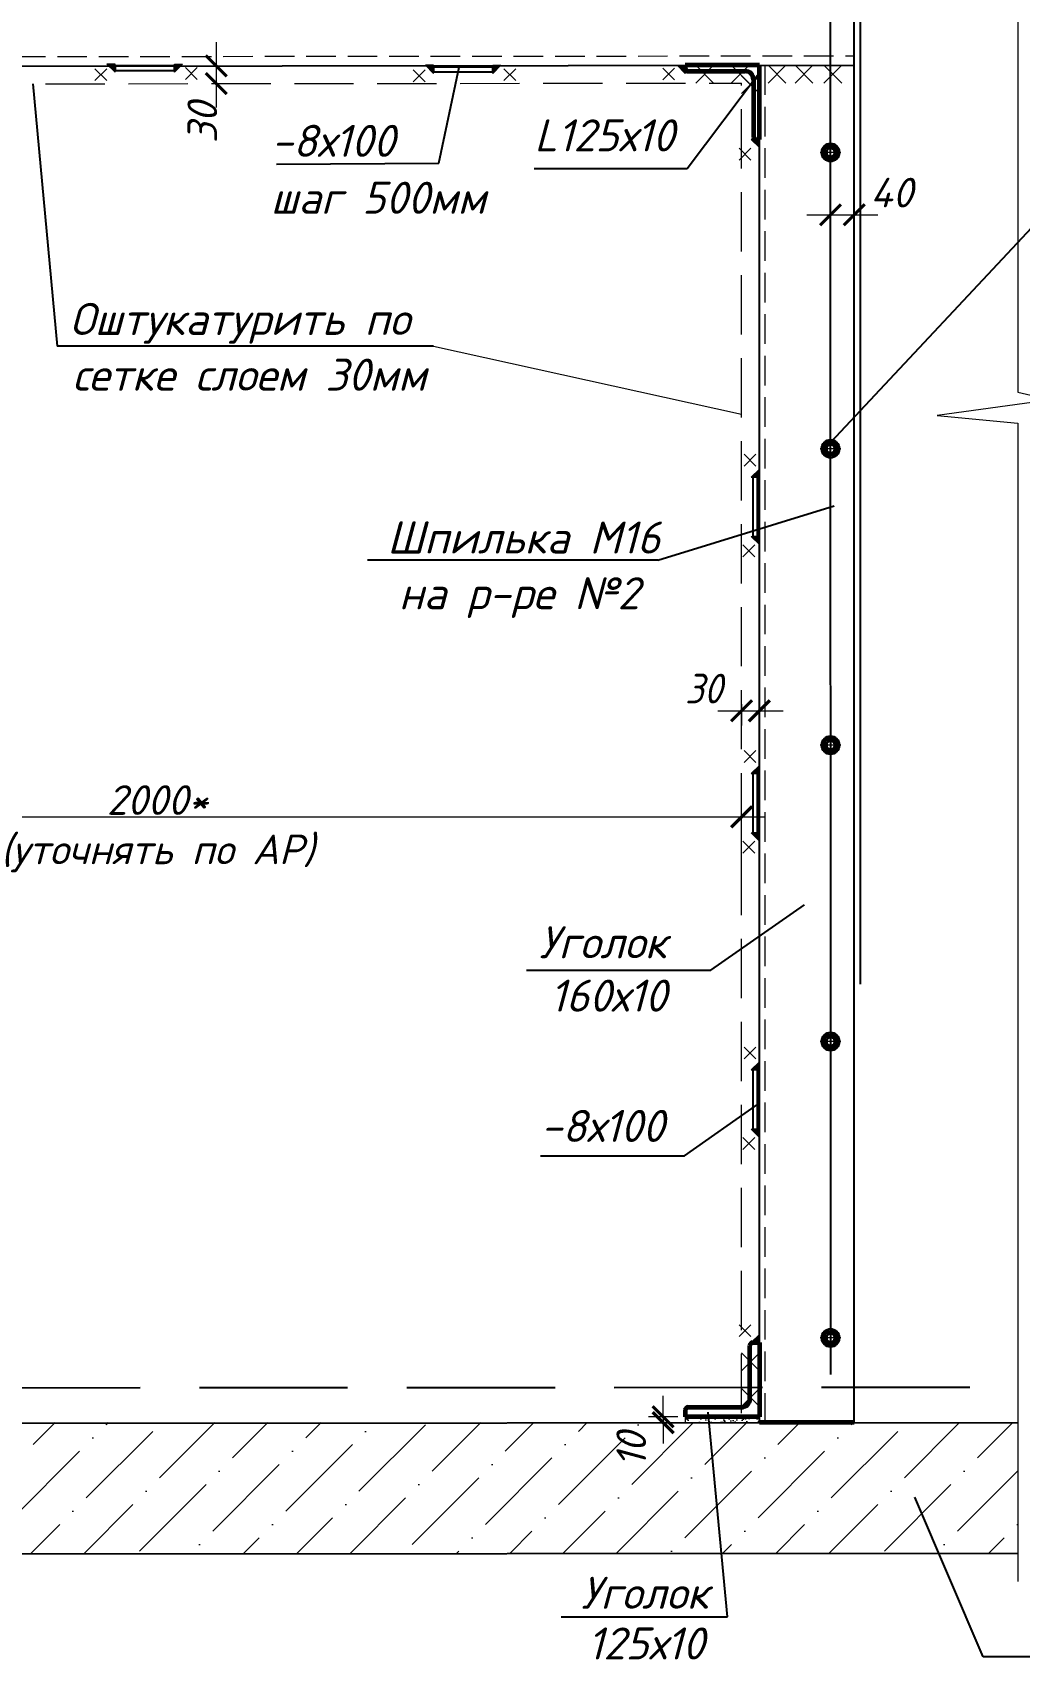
# Model space of a CAD drawing. Header units: millimetres. Extents: x 749182 to 2267578, y 70462 to 311449.
# Drawn here: x 2155244 to 2156910, y 130227 to 132972 of the extents above; entities that cross this region are included whole.
import ezdxf

# ---------------------------------------------------------------- set-up
doc = ezdxf.new("R2010")
doc.units = ezdxf.units.MM
for name, pattern in [('GOST2.303 4', [7, 5, -2, 0]), ('ГОСТ 2.303 4', [7, 5, -2, 0]), ('осеваяX2', [4, 2.5, -0.5, 0.5, -0.5])]:
    doc.linetypes.add(name, pattern=pattern)
doc.layers.get('Defpoints').update_dxf_attribs({"color": 255})
for name, color, linetype, lineweight in [('1Стены', 252, 'Continuous', 25), ('монолит', 176, 'Continuous', 50), ('Оси', 165, 'осеваяX2', 13), ('Размер', 7, 'Continuous', 13), ('сварка', 156, 'Continuous', 9), ('штрих', 8, 'Continuous', 5), ('штриховка кирпич', 42, 'Continuous', 5)]:
    doc.layers.add(name, color=color, linetype=linetype, lineweight=lineweight)
doc.layers.add('CS_UNPLOTTED', color=254, linetype='Continuous', plot=False)
doc.layers.add('металл', color=124, linetype='Continuous')
doc.layers.add('Текст', color=7, linetype='Continuous')
doc.styles.add('GOST 2.304_new', font='isocpeur.ttf', dxfattribs={"width": 0.9, "oblique": 15})
doc.styles.add('М2', font='isocpeui.ttf')
doc.dimstyles.new('SPDS', dxfattribs={"dimscale": 25, "dimtxt": 2.5, "dimasz": 1.77, "dimexe": 1.25, "dimexo": 0.625, "dimtad": 1, "dimdec": 0, "dimrnd": 0.001, "dimtxsty": 'GOST 2.304_new', "dimblk": 'ARCHTICK', "dimcen": 2.5, "dimdle": 2, "dimclrt": 256, "dimazin": 2, "dimtfac": 0.75, "dimtdec": 0, "dimtmove": 1, "dimatfit": 3, "dimfxl": 0, "dimtolj": 1, "dimlwd": 9, "dimlwe": 9, "dimarcsym": 0})
doc.dimstyles.new('SPDS 1_20', dxfattribs={"dimscale": 20, "dimtxt": 2.5, "dimasz": 1.77, "dimexe": 1.25, "dimexo": 0.625, "dimtad": 1, "dimdec": 0, "dimrnd": 0.001, "dimtxsty": 'М2', "dimblk": 'ARCHTICK', "dimcen": 2.5, "dimdle": 2, "dimclrt": 256, "dimadec": 0, "dimazin": 2, "dimtfac": 0.75, "dimtdec": 0, "dimtmove": 1, "dimatfit": 3, "dimfxl": 0, "dimtolj": 1, "dimlwd": 9, "dimlwe": 9, "dimarcsym": 0})

# ---------------------------------------------------------------- blocks, each defined once
blk = doc.blocks.new('_ArchTick')
at = {"color": 0, "linetype": 'ByBlock', "const_width": 0.15}
blk.add_lwpolyline([(-0.5, -0.5), (0.5, 0.5)], dxfattribs=at)
blk = doc.blocks.new('*D1116')
at = {"color": 0, "lineweight": 9, "ltscale": 20, "transparency": 16777216}
for p, q in [((2156440.6, 131838.3), (2156440.6, 131802.3)), ((2156470.6, 131838.3), (2156470.6, 131802.3)), ((2156400.6, 131827.3), (2156510.6, 131827.3))]:
    blk.add_line(p, q, dxfattribs=at)
at = {"layer": 'Defpoints', "color": 0, "lineweight": 20, "ltscale": 20, "transparency": 16777216}
for p in [(2156440.6, 131850.8), (2156470.6, 131850.8), (2156470.6, 131827.3)]:
    blk.add_point(p, dxfattribs=at)
at = {"color": 0, "lineweight": 9, "ltscale": 20, "transparency": 16777216, "xscale": 35.4, "yscale": 35.4, "zscale": 35.4, "rotation": 180}
blk.add_blockref('_ArchTick', (2156440.6, 131827.3), dxfattribs=at)
at = {"color": 0, "lineweight": 9, "ltscale": 20, "transparency": 16777216, "xscale": 35.4, "yscale": 35.4, "zscale": 35.4}
blk.add_blockref('_ArchTick', (2156470.6, 131827.3), dxfattribs=at)
at = {"ltscale": 20, "transparency": 16777216, "insert": (2156376.3, 131864.8), "char_height": 50, "attachment_point": 5, "style": 'GOST 2.304_new'}
blk.add_mtext('\\A1;30', dxfattribs=at)
blk = doc.blocks.new('свар')
at = {"layer": 'сварка', "color": 0, "linetype": 'Continuous', "ltscale": 10}
for p, q in [((10, 10), (-10, -10)), ((-10, 10), (10, -10))]:
    blk.add_line(p, q, dxfattribs=at)
blk = doc.blocks.new('*D1107')
at = {"color": 0, "lineweight": 9, "ltscale": 20, "transparency": 16777216}
for p, q in [((2156308.2, 130636.3), (2156308.2, 130671.7)), ((2156333.1, 130636.3), (2156283.2, 130636.3)), ((2156333.1, 130626.3), (2156283.2, 130626.3)), ((2156308.2, 130636.3), (2156308.2, 130626.3)), ((2156308.2, 130626.3), (2156308.2, 130590.9))]:
    blk.add_line(p, q, dxfattribs=at)
at = {"layer": 'Defpoints', "color": 0, "lineweight": 20, "ltscale": 20, "transparency": 16777216}
for p in [(2156308.2, 130626.3), (2156345.6, 130636.3), (2156345.6, 130626.3)]:
    blk.add_point(p, dxfattribs=at)
at = {"color": 0, "lineweight": 9, "ltscale": 20, "transparency": 16777216, "xscale": 35.4, "yscale": 35.4, "zscale": 35.4}
for p, rotation in [((2156308.2, 130636.3), 270), ((2156308.2, 130626.3), 90)]:
    blk.add_blockref('_ArchTick', p, dxfattribs=dict(at, rotation=rotation))
at = {"ltscale": 20, "transparency": 16777216, "insert": (2156254.3, 130580.7), "char_height": 50, "attachment_point": 5, "rotation": 90, "style": 'М2'}
blk.add_mtext('\\A1;10', dxfattribs=at)
blk = doc.blocks.new('*D1125')
at = {"color": 0, "lineweight": 9, "ltscale": 20, "transparency": 16777216}
for p, q in [((2154425.7, 131613), (2154425.7, 131673.3)), ((2156440.6, 131497.2), (2156440.6, 131673.3)), ((2154385.7, 131648.3), (2156480.6, 131648.3))]:
    blk.add_line(p, q, dxfattribs=at)
at = {"layer": 'Defpoints', "color": 0, "lineweight": 20, "ltscale": 20, "transparency": 16777216}
for p in [(2156440.6, 131648.3), (2154425.7, 131600.5), (2156440.6, 131484.7)]:
    blk.add_point(p, dxfattribs=at)
at = {"color": 0, "lineweight": 9, "ltscale": 20, "transparency": 16777216, "xscale": 35.4, "yscale": 35.4, "zscale": 35.4, "rotation": 180}
blk.add_blockref('_ArchTick', (2154425.7, 131648.3), dxfattribs=at)
at = {"color": 0, "lineweight": 9, "ltscale": 20, "transparency": 16777216, "xscale": 35.4, "yscale": 35.4, "zscale": 35.4}
blk.add_blockref('_ArchTick', (2156440.6, 131648.3), dxfattribs=at)
at = {"ltscale": 20, "transparency": 16777216, "insert": (2155454.7, 131628.3), "char_height": 50, "width": 743.323, "attachment_point": 5, "style": 'М2'}
blk.add_mtext('\\A1;2000*\\P(уточнять по АР)', dxfattribs=at)
blk = doc.blocks.new('*D1129')
at = {"layer": 'Defpoints', "color": 0, "lineweight": 20, "ltscale": 100, "transparency": 16777216}
for p in [(2155553.9, 132915.4), (2155553.9, 132885.4), (2155553.9, 132885.4)]:
    blk.add_point(p, dxfattribs=at)
at = {"layer": 'Размер', "color": 0, "lineweight": 9, "ltscale": 100, "transparency": 16777216}
for p, q in [((2155553.9, 132955.4), (2155553.9, 132845.4)), ((2155566.4, 132915.4), (2155578.9, 132915.4)), ((2155566.4, 132885.4), (2155578.9, 132885.4))]:
    blk.add_line(p, q, dxfattribs=at)
at = {"layer": 'Размер', "color": 0, "lineweight": 9, "ltscale": 100, "transparency": 16777216, "xscale": 35.4, "yscale": 35.4, "zscale": 35.4}
for p, rotation in [((2155553.9, 132915.4), 90), ((2155553.9, 132885.4), 270)]:
    blk.add_blockref('_ArchTick', p, dxfattribs=dict(at, rotation=rotation))
at = {"layer": 'Размер', "ltscale": 100, "transparency": 16777216, "insert": (2155530.3, 132819.6), "char_height": 50, "attachment_point": 5, "rotation": 90, "style": 'М2'}
blk.add_mtext('\\A1;30', dxfattribs=at)
blk = doc.blocks.new('м16')
at = {"layer": 'металл', "lineweight": 30, "ltscale": 20}
for p, q in [((-11, 6.4), (0, 12.7)), ((-11, -6.4), (-11, 6.4)), ((0, 12.7), (11, 6.4)), ((11, 6.4), (11, -6.4)), ((0, -12.7), (-11, -6.4)), ((11, -6.4), (0, -12.7))]:
    blk.add_line(p, q, dxfattribs=at)
blk.add_circle((0, 0), 15, dxfattribs=at)
for radius, start, end in [(10.4, 0, 180), (10.4, 180, 0), (6.92, 0, 180), (6.92, 180, 0)]:
    blk.add_arc((0, 0), radius, start, end, dxfattribs=at)
at = {"layer": 'металл', "linetype": 'Continuous', "lineweight": 25, "ltscale": 20}
blk.add_arc((0, 0), 8, 255, 165, dxfattribs=at)
at = {"layer": 'Оси', "ltscale": 20}
for p, q in [((17, 0), (-17.3, 0)), ((0, 17.3), (0, -17.3))]:
    blk.add_line(p, q, dxfattribs=at)
blk = doc.blocks.new('*D1164')
at = {"layer": 'Defpoints', "color": 0, "lineweight": 20, "ltscale": 20, "transparency": 16777216}
for p in [(2156590.6, 132752.3), (2156630.6, 132754.6), (2156630.6, 132664.1)]:
    blk.add_point(p, dxfattribs=at)
at = {"layer": 'Размер', "color": 0, "lineweight": 9, "ltscale": 20, "transparency": 16777216}
for p, q in [((2156590.6, 132739.8), (2156590.6, 132639.1)), ((2156630.6, 132742.1), (2156630.6, 132639.1)), ((2156550.6, 132664.1), (2156670.6, 132664.1))]:
    blk.add_line(p, q, dxfattribs=at)
at = {"layer": 'Размер', "color": 0, "lineweight": 9, "ltscale": 20, "transparency": 16777216, "xscale": 35.4, "yscale": 35.4, "zscale": 35.4, "rotation": 180}
blk.add_blockref('_ArchTick', (2156590.6, 132664.1), dxfattribs=at)
at = {"layer": 'Размер', "color": 0, "lineweight": 9, "ltscale": 20, "transparency": 16777216, "xscale": 35.4, "yscale": 35.4, "zscale": 35.4}
blk.add_blockref('_ArchTick', (2156630.6, 132664.1), dxfattribs=at)
at = {"layer": 'Размер', "ltscale": 20, "transparency": 16777216, "insert": (2156693.5, 132701.6), "char_height": 50, "attachment_point": 5, "style": 'М2'}
blk.add_mtext('\\A1;40', dxfattribs=at)

msp = doc.modelspace()

# ---------------------------------------------------------------- hatches: boundary and pattern name
at = {"layer": 'Размер', "ltscale": 20}
h = msp.add_hatch(dxfattribs=at)
h.set_pattern_fill('AR-SAND', color=256, scale=0.3)
h.set_pattern_definition([(37.5, (1379992.564, 483388.597), (-0.48000939, 14.68239712), [0, -11.5824, 0, -12.954, 0, -12.3825]), (7.5, (1379992.564, 483388.597), (13.4856985, 21.504753), [0, -6.2484, 0, -10.4394, 0, -4.0005]), (327.5, (1379983.191, 483388.597), (23.7297711, 0.04311554), [0, -3.81, 0, -13.716, 0, -17.907]), (317.5, (1379983.191, 483388.597), (22.90669357, 6.6878797), [0, -1.905, 0, -8.9916, 0, -10.287])])
h.paths.add_polyline_path([(2156345.5945, 130636.3442), (2156440.5945, 130636.3442), (2156440.5945, 130626.3442), (2156345.5945, 130626.3442)])
h.paths.add_polyline_path([(2156440.5945, 130636.3442), (2156470.5945, 130636.3442), (2156470.5945, 130626.3442), (2156440.5945, 130626.3442)])
at = {"layer": 'сварка', "linetype": 'Continuous', "ltscale": 5}
for points in [[(2155383.0686, 132918.3507), (2155369.4251, 132918.3507), (2155383.0686, 132904.7073)], [(2155483.2642, 132918.3507), (2155496.9076, 132918.3507), (2155483.2642, 132904.7073)], [(2155920.4869, 132916.3442), (2155906.8434, 132916.3442), (2155920.4869, 132902.7007)], [(2156020.6825, 132916.3442), (2156034.3259, 132916.3442), (2156020.6825, 132902.7007)], [(2156345.5847, 132916.3442), (2156345.5847, 132902.7007), (2156331.9412, 132916.3442)], [(2156470.5847, 132791.3442), (2156456.9412, 132791.3442), (2156470.5847, 132777.7007)], [(2156470.5847, 132221.442), (2156470.5847, 132235.0854), (2156456.9412, 132221.442)], [(2156470.5847, 132121.2464), (2156470.5847, 132107.6029), (2156456.9412, 132121.2464)], [(2156470.5847, 131721.442), (2156470.5847, 131735.0854), (2156456.9412, 131721.442)], [(2156470.5847, 131721.442), (2156470.5847, 131735.0854), (2156456.9412, 131721.442)], [(2156470.5847, 131621.2464), (2156470.5847, 131607.6029), (2156456.9412, 131621.2464)], [(2156470.5847, 131221.442), (2156470.5847, 131235.0854), (2156456.9412, 131221.442)], [(2156470.5847, 131121.2464), (2156470.5847, 131107.6029), (2156456.9412, 131121.2464)], [(2156470.5847, 130761.3442), (2156470.5847, 130774.9876), (2156456.9412, 130761.3442)]]:
    msp.add_hatch(color=0, dxfattribs=at).paths.add_polyline_path(points, flags=0)
at = {"layer": 'штрих', "ltscale": 15}
h = msp.add_hatch(dxfattribs=at)
h.set_pattern_fill('ANSI36', color=256, scale=20)
h.set_pattern_definition([(45, (-39737313.36, -1440439.32), (33.67596045, 123.47852166), [158.75, -31.75, 0, -31.75])])
h.paths.add_polyline_path([(2153775.6946, 130626.3442), (2153775.6946, 130406.3442), (2156906.7612, 130406.3442), (2156906.7612, 130626.3442)])

# ---------------------------------------------------------------- linework, layer by layer
at = {"ltscale": 100}
for p, q in [((2155929.6247, 132751.4928), (2155963.7971, 132913.3351)), ((2155244.2438, 132885.1536), (2155285.2513, 132442.7147)), ((2156348.6719, 132742.417), (2156470.5847, 132904.4524)), ((2155655.6599, 132749.4877), (2155929.6247, 132751.4928)), ((2156090.5415, 132742.417), (2156348.6719, 132742.417)), ((2156980.4101, 132696.3143), (2156582.8573, 132271.4096)), ((2155920.5933, 132442.7147), (2155285.2513, 132442.7147)), ((2156299.0081, 132081.3022), (2156596.9909, 132173.3225)), ((2156299.0081, 132081.3022), (2155809.3459, 132081.3022)), ((2156343.9433, 131076.3858), (2156467.5756, 131162.9421)), ((2156101.3397, 131076.3858), (2156343.9433, 131076.3858)), ((2156417.0403, 130298.6826), (2156383.8793, 130643.8049)), ((2156848.1905, 130231.3875), (2156733.138, 130500.8002)), ((2156136.1597, 130298.6826), (2156417.0403, 130298.6826)), ((2157475.6946, 130231.3875), (2156848.1905, 130231.3875))]:
    msp.add_line(p, q, dxfattribs=at)
at = {"ltscale": 20}
msp.add_line((2156388.6189, 131389.7871), (2156546.9582, 131499.7571), dxfattribs=at)
at = {"color": 0, "ltscale": 20}
msp.add_lwpolyline([(2156077.3354, 131389.7871), (2156388.6189, 131389.7871)], dxfattribs=at)
at = {"layer": '1Стены', "color": 0, "linetype": 'ГОСТ 2.303 4', "lineweight": 13, "ltscale": 10}
for p, q in [((2154235.748, 132930.3391), (2156630.5847, 132932.3442)), ((2156480.5847, 130626.3442), (2156480.5847, 132916.3442))]:
    msp.add_line(p, q, dxfattribs=at)
at = {"layer": '1Стены', "color": 0, "linetype": 'ГОСТ 2.303 4', "lineweight": 13, "ltscale": 20}
for p in [(2154425.748, 132884.3391), (2156440.5847, 130642.3442)]:
    msp.add_line(p, (2156440.5847, 132886.3442), dxfattribs=at)
at = {"layer": '1Стены', "color": 0, "linetype": 'GOST2.303 4', "ltscale": 50}
msp.add_line((2153775.6946, 130684.3391), (2156906.7612, 130686.3442), dxfattribs=at)
at = {"layer": '1Стены', "color": 0, "linetype": 'ГОСТ 2.303 4', "lineweight": 13, "ltscale": 50}
msp.add_line((2154395.748, 130624.3391), (2156470.5748, 130626.3442), dxfattribs=at)
at = {"layer": 'CS_UNPLOTTED', "ltscale": 20}
for p, q in [((2156590.275, 133062.6234), (2156590.5847, 130707.6027)), ((2156640.8943, 133064.6285), (2156640.5847, 131366.3442))]:
    msp.add_line(p, q, dxfattribs=at)
at = {"layer": 'металл', "color": 0, "ltscale": 20}
for p, q in [((2156630.5847, 130626.3442), (2156630.5847, 133116.3442)), ((2154235.748, 132914.3391), (2156630.5847, 132916.3442)), ((2156470.5847, 130626.3442), (2156470.5847, 132916.3442))]:
    msp.add_line(p, q, dxfattribs=at)
at = {"layer": 'металл', "color": 0, "linetype": 'Continuous', "lineweight": 60, "ltscale": 20}
for p, q in [((2156345.5847, 132916.3442), (2156345.5847, 132910.9442)), ((2156470.5847, 132916.3442), (2156345.5847, 132916.3442)), ((2156350.1847, 132906.3442), (2156446.5847, 132906.3442)), ((2156470.5847, 132791.3442), (2156470.5847, 132916.3442)), ((2156460.5847, 132892.3442), (2156460.5847, 132795.9442)), ((2156465.1847, 132791.3442), (2156470.5847, 132791.3442)), ((2156454.5847, 130666.3442), (2156454.5847, 130756.7442)), ((2156459.1847, 130761.3442), (2156470.5847, 130761.3442)), ((2156470.5847, 130761.3442), (2156470.5847, 130636.3442)), ((2156345.5847, 130647.7442), (2156345.5847, 130636.3442)), ((2156350.1847, 130652.3442), (2156440.5847, 130652.3442)), ((2156630.5847, 130626.3442), (2156470.5945, 130626.3442))]:
    msp.add_line(p, q, dxfattribs=at)
at = {"layer": 'металл', "color": 0, "linetype": 'Continuous', "lineweight": 60, "ltscale": 20, "extrusion": (0, 0, -1)}
msp.add_line((2156470.5847, 130636.3442), (2156345.5847, 130636.3442), dxfattribs=at)
at = {"layer": 'металл', "color": 0, "ltscale": 20}
for points in [[(2155383.1664, 132915.3416), (2155383.1664, 132907.3416), (2155483.1664, 132907.3416), (2155483.1664, 132915.3416)], [(2155920.5847, 132913.3351), (2155920.5847, 132905.3351), (2156020.5847, 132905.3351), (2156020.5847, 132913.3351)], [(2156467.5756, 132221.3442), (2156459.5756, 132221.3442), (2156459.5756, 132121.3442), (2156467.5756, 132121.3442)], [(2156467.5756, 131721.3442), (2156459.5756, 131721.3442), (2156459.5756, 131621.3442), (2156467.5756, 131621.3442)], [(2156467.5756, 131221.3442), (2156459.5756, 131221.3442), (2156459.5756, 131121.3442), (2156467.5756, 131121.3442)]]:
    msp.add_lwpolyline(points, close=True, dxfattribs=at)
at = {"layer": 'металл', "color": 0, "linetype": 'Continuous', "lineweight": 60, "ltscale": 20}
for centre, radius, start, end in [((2156350.1847, 132910.9442), 4.6, 180, 270), ((2156446.5847, 132892.3442), 14, 0, 90), ((2156465.1847, 132795.9442), 4.6, 180, 270), ((2156459.1847, 130756.7442), 4.6, 90, 180), ((2156440.5847, 130666.3442), 14, 270, 0), ((2156350.1847, 130647.7442), 4.6, 90, 180)]:
    msp.add_arc(centre, radius, start, end, dxfattribs=at)
at = {"layer": 'монолит', "color": 0, "lineweight": 25, "ltscale": 100}
for p, q in [((2153775.6946, 130624.3391), (2156906.7612, 130626.3442)), ((2153775.6946, 130404.3391), (2156906.7612, 130406.3442))]:
    msp.add_line(p, q, dxfattribs=at)
at = {"layer": 'Размер', "ltscale": 100}
msp.add_line((2155920.5933, 132442.7147), (2156440.5847, 132327.7037), dxfattribs=at)
at = {"layer": 'Размер', "color": 0, "ltscale": 20}
msp.add_lwpolyline([(2156470.5945, 130636.3442), (2156345.5945, 130636.3442), (2156345.5945, 130626.3442), (2156470.5945, 130626.3442)], close=True, dxfattribs=at)
at = {"layer": 'сварка', "color": 0, "linetype": 'Continuous', "ltscale": 5}
for p, q in [((2155383.0686, 132918.3507), (2155369.4251, 132918.3507)), ((2155369.4251, 132918.3507), (2155383.0686, 132904.7073)), ((2155383.0686, 132904.7073), (2155383.0686, 132918.3507)), ((2155483.2642, 132918.3507), (2155496.9076, 132918.3507)), ((2155496.9076, 132918.3507), (2155483.2642, 132904.7073)), ((2155483.2642, 132904.7073), (2155483.2642, 132918.3507)), ((2155920.4869, 132916.3442), (2155906.8434, 132916.3442)), ((2155906.8434, 132916.3442), (2155920.4869, 132902.7007)), ((2155920.4869, 132902.7007), (2155920.4869, 132916.3442)), ((2156020.6825, 132916.3442), (2156034.3259, 132916.3442)), ((2156034.3259, 132916.3442), (2156020.6825, 132902.7007)), ((2156020.6825, 132902.7007), (2156020.6825, 132916.3442)), ((2156345.5847, 132902.7007), (2156331.9412, 132916.3442)), ((2156331.9412, 132916.3442), (2156345.5847, 132916.3442)), ((2156345.5847, 132916.3442), (2156345.5847, 132902.7007)), ((2156470.5847, 132791.3442), (2156456.9412, 132791.3442)), ((2156456.9412, 132791.3442), (2156470.5847, 132777.7007)), ((2156470.5847, 132777.7007), (2156470.5847, 132791.3442)), ((2156470.5847, 132235.0854), (2156456.9412, 132221.442)), ((2156456.9412, 132221.442), (2156470.5847, 132221.442)), ((2156470.5847, 132221.442), (2156470.5847, 132235.0854)), ((2156470.5847, 132107.6029), (2156456.9412, 132121.2464)), ((2156456.9412, 132121.2464), (2156470.5847, 132121.2464)), ((2156470.5847, 132121.2464), (2156470.5847, 132107.6029)), ((2156470.5847, 131735.0854), (2156456.9412, 131721.442)), ((2156470.5847, 131735.0854), (2156456.9412, 131721.442)), ((2156470.5847, 131721.442), (2156470.5847, 131735.0854)), ((2156470.5847, 131721.442), (2156470.5847, 131735.0854)), ((2156456.9412, 131721.442), (2156470.5847, 131721.442)), ((2156456.9412, 131721.442), (2156470.5847, 131721.442)), ((2156470.5847, 131607.6029), (2156456.9412, 131621.2464)), ((2156456.9412, 131621.2464), (2156470.5847, 131621.2464)), ((2156470.5847, 131621.2464), (2156470.5847, 131607.6029)), ((2156470.5847, 131235.0854), (2156456.9412, 131221.442)), ((2156470.5847, 131221.442), (2156470.5847, 131235.0854)), ((2156456.9412, 131221.442), (2156470.5847, 131221.442)), ((2156470.5847, 131107.6029), (2156456.9412, 131121.2464)), ((2156456.9412, 131121.2464), (2156470.5847, 131121.2464)), ((2156470.5847, 131121.2464), (2156470.5847, 131107.6029)), ((2156470.5847, 130774.9876), (2156456.9412, 130761.3442)), ((2156470.5847, 130761.3442), (2156470.5847, 130774.9876)), ((2156456.9412, 130761.3442), (2156470.5847, 130761.3442))]:
    msp.add_line(p, q, dxfattribs=at)
at = {"layer": 'сварка', "color": 0, "linetype": 'Continuous', "ltscale": 15}
for p, q in [((2156345.5847, 132916.3442), (2156470.5847, 132916.3442)), ((2156363.0847, 132916.3442), (2156393.0847, 132886.3442)), ((2156393.0847, 132916.3442), (2156363.0847, 132886.3442)), ((2156423.0847, 132916.3442), (2156453.0847, 132886.3442)), ((2156453.0847, 132916.3442), (2156423.0847, 132886.3442)), ((2156470.5847, 132791.3442), (2156470.5847, 132916.3442)), ((2156515.3496, 132916.3442), (2156485.3496, 132886.3442)), ((2156485.3496, 132916.3442), (2156515.3496, 132886.3442)), ((2156560.8425, 132916.3442), (2156530.8425, 132886.3442)), ((2156530.8425, 132916.3442), (2156560.8425, 132886.3442)), ((2156609.6185, 132916.3442), (2156579.6185, 132886.3442)), ((2156579.6185, 132916.3442), (2156609.6185, 132886.3442)), ((2156470.5847, 132868.8442), (2156440.5847, 132898.8442)), ((2156470.5847, 132898.8442), (2156440.5847, 132868.8442)), ((2156470.5945, 130743.8442), (2156440.5945, 130713.8442)), ((2156470.5945, 130713.8442), (2156440.5945, 130743.8442)), ((2156470.5945, 130761.3442), (2156470.5945, 130636.3442)), ((2156470.5945, 130683.8442), (2156440.5945, 130653.8442)), ((2156470.5945, 130653.8442), (2156440.5945, 130683.8442))]:
    msp.add_line(p, q, dxfattribs=at)
at = {"layer": 'штриховка кирпич', "color": 0, "linetype": 'Continuous', "ltscale": 15}
msp.add_lwpolyline([(2156907.0709, 134064.3871), (2156906.7612, 132365.1193), (2156963.0112, 132351.9943), (2156770.5112, 132325.7443), (2156906.7612, 132312.6193), (2156906.7612, 130358.2801)], dxfattribs=at)

# ---------------------------------------------------------------- block references
at = {"layer": 'Размер', "color": 0, "xscale": -1}
for p in [(2155359.0227, 132900.5917), (2155511.8968, 132902.5953), (2155896.441, 132898.5852), (2156049.3151, 132900.5888), (2156317.5383, 132901.6151), (2156446.2849, 132766.3945)]:
    msp.add_blockref('свар', p, dxfattribs=at)
at = {"layer": 'Размер', "rotation": 270.0000000001111}
for p in [(2156590.5847, 132769.3391), (2156590.5847, 132769.3391), (2156590.5847, 132269.3391), (2156590.5847, 131769.3391), (2156590.5847, 131269.3391), (2156590.5847, 130769.3391)]:
    msp.add_blockref('м16', p, dxfattribs=at)
at = {"layer": 'Размер', "color": 0, "rotation": 270.0000000023722}
for p in [(2156454.8293, 132250.0746), (2156452.8257, 132097.2005), (2156454.8293, 131750.0746), (2156454.8293, 131750.0746), (2156452.8257, 131597.2005), (2156454.8293, 131250.0746), (2156452.8257, 131097.2005), (2156446.4103, 130781.5578)]:
    msp.add_blockref('свар', p, dxfattribs=at)

# ---------------------------------------------------------------- texts
at = {"color": 0, "ltscale": 20, "insert": (2156314.2425, 131463.7871), "char_height": 54, "width": 274.710988, "attachment_point": 3, "style": 'М2'}
msp.add_mtext('Уголок 160х10', dxfattribs=at)
at = {"layer": 'Текст', "ltscale": 20, "style": 'М2'}
for s, p in [('L125х10', (2156090.8089, 132771.154)), ('-8х100', (2155646.6771, 132761.9313)), ('шаг 500мм', (2155645.6632, 132665.9262)), ('Оштукатурить по', (2155306.5046, 132461.3959)), ('сетке слоем 30мм', (2155311.3646, 132367.3959)), ('Шпилька М16', (2155842.3207, 132092.6432)), ('на р-ре №2', (2155862.1545, 131998.6432)), ('-8х100', (2156101.3397, 131099.9146)), ('Уголок', (2156169.635, 130312.2914)), ('125х10', (2156180.3442, 130226.799))]:
    msp.add_text(s, height=54, dxfattribs=at).set_placement(p)

# ---------------------------------------------------------------- dimensions: what is measured, and where the dimension line sits
at = {"ltscale": 20}
for base, p1, p2, angle, override, picture, middle, dimtype in [((2156470.5847, 131827.2566), (2156440.5847, 131850.8395), (2156470.5847, 131850.8395), 0, {"dimscale": 20, "dimfxl": 1.25, "dimtfill": 0, "dimarcsym": 1}, '*D1116', (2156376.2907, 131827.2566), 161), ((2156308.1798, 130626.3442), (2156345.5847, 130636.3442), (2156345.5847, 130626.3442), 90, {"dimscale": 20, "dimtxsty": 'М2', "dimfxl": 1.25, "dimtfill": 0, "dimarcsym": 1}, '*D1107', (2156291.7808, 130580.6817), 160)]:
    dim = msp.add_linear_dim(base=base, p1=p1, p2=p2, angle=angle, dimstyle='SPDS', override=override, dxfattribs=at)
    dim.commit()
    dim.dimension.update_dxf_attribs({"geometry": picture, "text_midpoint": middle, "dimtype": dimtype})
dim = msp.add_linear_dim(base=(2156440.5847, 131648.3203), p1=(2154425.748, 131600.5354), p2=(2156440.5847, 131484.7153), text='2000*\\P(уточнять по АР)', dimstyle='SPDS', override={"dimscale": 20, "dimtxsty": 'М2', "dimfxl": 1.25, "dimtfill": 0, "dimarcsym": 1}, dxfattribs=at)
dim.commit()
dim.dimension.update_dxf_attribs({"geometry": '*D1125', "text_midpoint": (2155454.6845, 131539.0885), "dimtype": 160})
at = {"layer": 'Размер', "ltscale": 100}
dim = msp.add_linear_dim(base=(2155553.9335, 132885.4406), p1=(2155553.9037, 132915.4249), p2=(2155553.9335, 132885.4406), angle=90, dimstyle='SPDS 1_20', override={"dimtxsty": 'М2'}, dxfattribs=at)
dim.commit()
dim.dimension.update_dxf_attribs({"geometry": '*D1129', "text_midpoint": (2155567.8128, 132819.5992), "dimtype": 160})
at = {"layer": 'Размер', "ltscale": 20}
dim = msp.add_linear_dim(base=(2156630.5847, 132664.0684), p1=(2156590.5847, 132752.3391), p2=(2156630.5847, 132754.5564), dimstyle='SPDS', override={"dimscale": 20, "dimtxsty": 'М2', "dimfxl": 1.25, "dimtfill": 0, "dimarcsym": 1}, dxfattribs=at)
dim.commit()
dim.dimension.update_dxf_attribs({"geometry": '*D1164', "text_midpoint": (2156693.4857, 132664.0684), "dimtype": 160})

doc.saveas('drawing.dxf')
